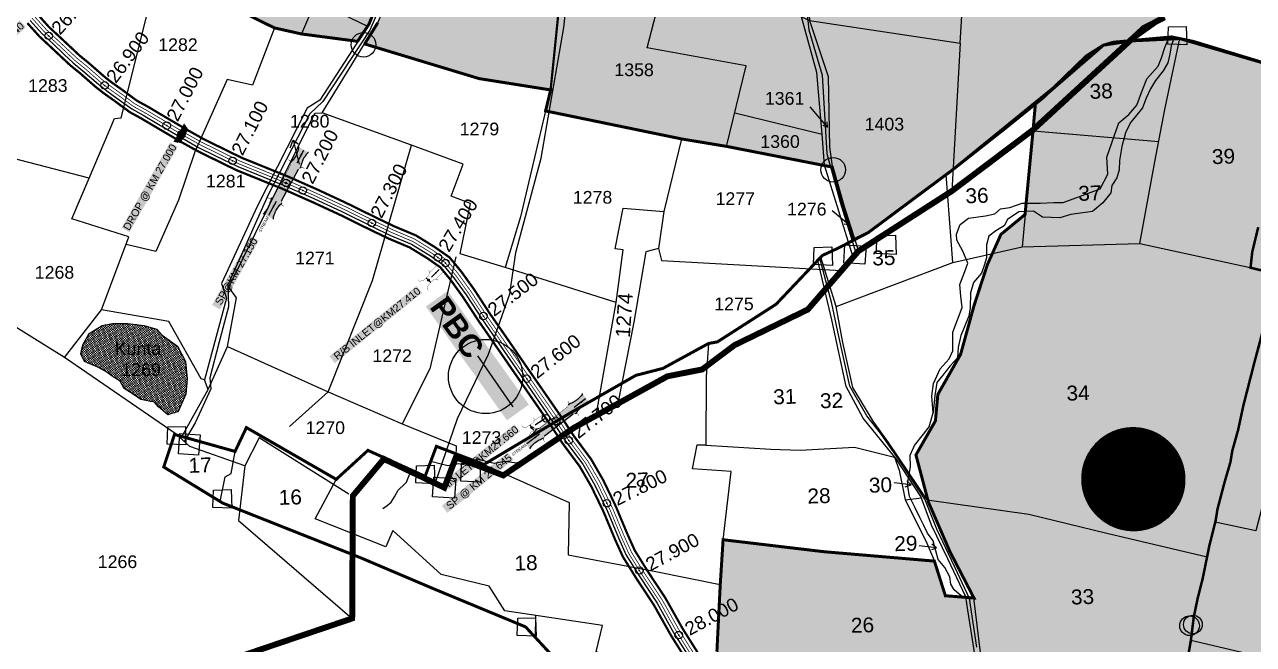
# Model space of a CAD drawing. Header units: millimetres. Extents: x 191342 to 235284, y 1600297 to 1616674.
# Drawn here: x 197131 to 198775, y 1604572 to 1605403 of the extents above; entities that cross this region are included whole.
import ezdxf
from ezdxf.enums import TextEntityAlignment as Align

# ---------------------------------------------------------------- set-up
doc = ezdxf.new("R2010")
doc.units = ezdxf.units.MM
doc.header["$LTSCALE"] = 15
doc.header["$PDMODE"] = 32
doc.header["$PDSIZE"] = 10
doc.linetypes.add('HIDDEN2', pattern=[0.1875, 0.125, -0.0625])
for name, color, linetype in [('BOUNDRY STONES', 240, 'Continuous'), ('CANAL1', 7, 'Continuous'), ('CSMark', 72, 'Continuous'), ('PAPER SIZE', 5, 'Continuous'), ('PLOTS', 7, 'Continuous'), ('PLOTS NO', 7, 'Continuous'), ('ROADS', 1, 'Continuous'), ('STREAMS', 4, 'Continuous'), ('STRUCTURE', 5, 'Continuous'), ('text2', 7, 'Continuous'), ('VILLAGE BOUNDRY', 5, 'Continuous'), ('wells', 7, 'Continuous'), ('WUA-10', 3, 'Continuous')]:
    doc.layers.add(name, color=color, linetype=linetype)
doc.styles.get("Standard").update_dxf_attribs({"font": 'arial.ttf'})
doc.dimstyles.get("Standard").update_dxf_attribs({"dimtxt": 0.18, "dimasz": 0.18, "dimexe": 0.18, "dimexo": 0.0625, "dimgap": 0.09, "dimtad": 0, "dimtih": 1, "dimtoh": 1, "dimdec": 4, "dimzin": 0, "dimdsep": 46, "dimtxsty": 'Standard', "dimcen": 0.09, "dimadec": 0, "dimazin": 0, "dimtfac": 1, "dimtdec": 4, "dimtofl": 0, "dimtmove": 0, "dimatfit": 3, "dimfxl": 1, "dimtolj": 1, "dimtzin": 0, "dimarcsym": 0})
pattern_1 = [(45, (0, 0), (-0.088388347648, 0.088388347648), [])]

# ---------------------------------------------------------------- blocks, each defined once
blk = doc.blocks.new('DROP')
h = blk.add_hatch()
h.set_pattern_fill('ANSI31', color=1, scale=10, angle=45)
h.set_pattern_definition([(90, (-324.4107, -25.7687), (-1.25, 0), [])])
h.paths.add_polyline_path([(-9.9, -4.3), (-13.8, 4.1), (13.8, 4.1), (10.2, -4.3)])
at = {"layer": 'STRUCTURE', "color": 5, "const_width": 0.49}
blk.add_lwpolyline([(-9.9, -4.3), (-13.8, 4.1), (13.8, 4.1), (10.2, -4.3), (-9.9, -4.3)], dxfattribs=at)
at = {"layer": 'STRUCTURE', "color": 5}
blk.add_circle((0, 0), 1.33, dxfattribs=at)
blk = doc.blocks.new('PBC')
at = {"layer": 'STRUCTURE', "color": 5, "insert": (13.6, 8.7), "char_height": 30, "width": 181.057, "attachment_point": 1, "rotation": 325.6347, "bg_fill": 1, "box_fill_scale": 1.1, "bg_fill_color": 7, "bg_fill_true_color": 16777215, "bg_fill_transparency": 0}
blk.add_mtext('{\\fArial|b1|i0|c0|p34;\\C256;PBC}', dxfattribs=at)
at = {"layer": 'PAPER SIZE'}
blk.add_leader([(148.6, -102.5), (80.6, -54.7)], dimstyle='Standard', override={"dimasz": 40, "dimgap": 0.09, "dimtad": 0, "dimtfill": 2, "dimtfillclr": 5}, dxfattribs=at)
blk = doc.blocks.new('SP')
at = {"layer": 'STRUCTURE'}
h = blk.add_hatch(dxfattribs=at)
h.set_pattern_fill('DASH', color=256, scale=8, style=0)
h.set_pattern_definition([(0, (0, 0), (1, 1), [1, -1])])
edge = h.paths.add_edge_path()
edge.add_spline(control_points=[(769825.7, 1706742.1), (769825.3, 1706741.8), (769823.8, 1706740.8), (769820.9, 1706740.3), (769817, 1706739.7), (769811.4, 1706738.9), (769804, 1706739.7), (769798.4, 1706741), (769795.6, 1706741.6)], knot_values=[0, 0, 0, 0, 1.613557, 5.24513, 8.624976, 13.470124, 22.190216, 30.746377, 30.746377, 30.746377, 30.746377], degree=3, periodic=0)
edge.add_line((769795.6, 1706741.6), (769792.6, 1706739.6))
edge.add_line((769792.6, 1706739.6), (769732.6, 1706739.6))
edge.add_line((769732.6, 1706739.6), (769729.6, 1706741.6))
edge.add_spline(control_points=[(769729.6, 1706741.6), (769726.9, 1706740.9), (769721.3, 1706739.5), (769713.9, 1706738.5), (769708.3, 1706739.1), (769704.4, 1706739.6), (769701.5, 1706740), (769700, 1706741), (769699.5, 1706741.3)], knot_values=[0, 0, 0, 0, 8.556161, 17.276253, 22.121402, 25.501247, 29.13282, 30.746377, 30.746377, 30.746377, 30.746377], degree=3, periodic=0)
edge.add_line((769699.5, 1706741.3), (769699.5, 1706722.1))
edge.add_spline(control_points=[(769699.5, 1706722.1), (769700, 1706722.4), (769701.4, 1706723.4), (769704.3, 1706724), (769708.2, 1706724.5), (769713.8, 1706725.3), (769721.2, 1706724.5), (769726.8, 1706723.3), (769729.6, 1706722.6)], knot_values=[0, 0, 0, 0, 1.613557, 5.24513, 8.624976, 13.470124, 22.190216, 30.746377, 30.746377, 30.746377, 30.746377], degree=3, periodic=0)
edge.add_line((769729.6, 1706722.6), (769732.6, 1706724.6))
edge.add_line((769732.6, 1706724.6), (769792.6, 1706724.6))
edge.add_line((769792.6, 1706724.6), (769795.6, 1706722.6))
edge.add_spline(control_points=[(769795.6, 1706722.6), (769798.4, 1706723.3), (769803.9, 1706724.8), (769811.3, 1706725.8), (769817, 1706725.1), (769820.9, 1706724.7), (769823.8, 1706724.2), (769825.2, 1706723.3), (769825.7, 1706723)], knot_values=[0, 0, 0, 0, 8.556161, 17.276253, 22.121402, 25.501247, 29.13282, 30.746377, 30.746377, 30.746377, 30.746377], degree=3, periodic=0)
edge.add_line((769825.7, 1706723), (769825.7, 1706742.1))
h.paths.add_polyline_path([(769764.2, 1706732.1, -1), (769761.1, 1706732.1, -1)], flags=0)
h.paths.add_polyline_path([(769761.1, 1706732.1, 1), (769764.2, 1706732.1, 1)], flags=16)
at = {"layer": 'STRUCTURE', "const_width": 0.628}
for points in [[(769726.6, 1706747.6), (769726.6, 1706743.6), (769732.6, 1706739.6), (769792.6, 1706739.6), (769798.6, 1706743.6), (769798.6, 1706747.6)], [(769726.6, 1706716.6), (769726.6, 1706720.6), (769732.6, 1706724.6), (769792.6, 1706724.6), (769798.6, 1706720.6), (769798.6, 1706716.6)]]:
    blk.add_lwpolyline(points, dxfattribs=at)
at = {"layer": 'STRUCTURE', "color": 3}
blk.add_lwpolyline([(769732.6, 1706724.6), (769792.6, 1706724.6)], dxfattribs=at)
blk.add_lwpolyline([(769732.6, 1706724.6), (769792.6, 1706724.6)], dxfattribs=at)
at = {"layer": 'STRUCTURE', "color": 0}
blk.add_circle((769762.6, 1706732.1), 1.55, dxfattribs=at)
at = {"layer": 'STRUCTURE'}
for points in [[(769699.5, 1706741.3), (769700.9, 1706740.5), (769704.4, 1706739.6), (769707.8, 1706739.2), (769712.6, 1706738.8), (769721.3, 1706739.7), (769729.6, 1706741.6)], [(769825.7, 1706742.1), (769824.3, 1706741.3), (769820.8, 1706740.3), (769817.5, 1706739.8), (769812.7, 1706739.2), (769804, 1706739.9), (769795.6, 1706741.6)], [(769699.5, 1706722.1), (769700.9, 1706723), (769704.4, 1706724), (769707.7, 1706724.5), (769712.5, 1706725), (769721.2, 1706724.4), (769729.6, 1706722.6)], [(769825.7, 1706723), (769824.3, 1706723.8), (769820.8, 1706724.7), (769817.4, 1706725.1), (769812.6, 1706725.5), (769803.9, 1706724.6), (769795.6, 1706722.6)]]:
    blk.add_spline(points, degree=3, dxfattribs=at)
at = {"layer": 'STRUCTURE', "color": 0}
blk.add_text('STREAM', height=5, dxfattribs=at).set_placement((769684.3, 1706732.1), align=Align.MIDDLE_CENTER)
for points in [[(769727.4, 1706732.1), (769700.8, 1706732.1)], [(769824.4, 1706732.1), (769800.5, 1706732.1)]]:
    blk.add_leader(points, dimstyle='Standard', override={"dimasz": 10, "dimgap": 0.09, "dimtad": 0}, dxfattribs=at)
blk = doc.blocks.new('OT')
at = {"layer": 'STRUCTURE', "color": 190}
for points, const_width in [([(769751.4, 1706595.8), (769729.4, 1706595.8)], 0.5), ([(769775.2, 1706601.8), (769775.2, 1706597.8), (769769.2, 1706593.8), (769761.8, 1706593.8), (769754.4, 1706593.8), (769748.4, 1706597.8), (769748.4, 1706601.8)], 0.5), ([(769748.4, 1706573), (769748.4, 1706577), (769754.4, 1706581), (769761.8, 1706581), (769761.8, 1706581), (769761.8, 1706581), (769769.2, 1706581), (769775.2, 1706577), (769775.2, 1706573)], 0.5), ([(769761.8, 1706593.8), (769761.8, 1706581)], 2.5), ([(769751.4, 1706579), (769729.4, 1706579)], 0.5)]:
    blk.add_lwpolyline(points, dxfattribs=dict(at, const_width=const_width))
at = {"layer": 'STRUCTURE', "color": 0}
blk.add_circle((769761.8, 1706587.4), 1.87, dxfattribs=at)
blk.add_leader([(769732.6, 1706587.4), (769753.8, 1706587.4)], dimstyle='Standard', override={"dimasz": 10, "dimgap": 0.09, "dimtad": 0}, dxfattribs=at)

msp = doc.modelspace()

# ---------------------------------------------------------------- hatches: boundary and pattern name
at = {"layer": 'PLOTS NO', "true_color": 0xc7c8ca}
h = msp.add_hatch(color=9, dxfattribs=at)
h.dxf.hatch_style = 1
h.paths.add_polyline_path([(197576.5, 1605380.2), (197501.2, 1605390.1), (197465.1, 1605398.2), (197370.8, 1605444.7), (197345.7, 1605502.5), (197364.1, 1605593.9), (197358.4, 1605596.2), (197322.5, 1605610.4), (197331.4, 1605641.5), (197216.2, 1605754.3), (197126.7, 1605824.2), (197156.2, 1606044.7), (197160.3, 1606081.5), (197381.5, 1606349.3), (197461.6, 1606455.7), (197525.7, 1606663.1), (197626.5, 1606880.8), (197644.8, 1606872.9), (197853.8, 1606892.5), (198049.7, 1606910.1), (198056.7, 1606796.5), (198096.8, 1606795.7), (198107.8, 1606845.5), (198178.9, 1606839.2), (198356, 1606824.9), (198636.8, 1606803.1), (198638.4, 1606790.3), (198575.7, 1606753), (198444.1, 1606672.3), (198379.2, 1606641.3), (198340.1, 1606620.4), (198280, 1606595.5), (198215.5, 1606573.9), (198191.9, 1606566), (198179.9, 1606558.8), (198131.8, 1606547.7), (198075.5, 1606528.2), (197993.6, 1606503.2), (197933.8, 1606485.6), (197896.8, 1606475.9), (197881.5, 1606468.2), (197857, 1606439.6), (197833.8, 1606393.6), (197807.8, 1606351.4), (197812.7, 1606348.7), (197804.4, 1606308.8), (197797.4, 1606237.9), (197833.9, 1606227.6), (197825.3, 1606169.8), (197913, 1606139.3), (197894.2, 1606026), (197882.5, 1605938.8), (197879.7, 1605917.8), (197827.3, 1605912.9), (197759.3, 1605877.2), (197747.1, 1605855.3), (197722.8, 1605752.4), (197673.3, 1605607.8), (197627.1, 1605492), (197591.8, 1605403.4), (197589.9, 1605400.5)])
at = {"layer": 'PLOTS NO', "true_color": 0x7aafdf}
h = msp.add_hatch(dxfattribs=at)
h.set_pattern_fill('ANSI31', color=143)
h.set_pattern_definition(pattern_1)
h.paths.add_polyline_path([(197585.9, 1605376.7), (197603.5, 1605405.1), (197675.3, 1605583.8), (197736, 1605753.4), (197754.3, 1605854.1), (197827.3, 1605899.7), (197863.9, 1605906.7), (197878.2, 1605906.9), (197895.3, 1605914.6), (197907.8, 1605953.9), (197907.6, 1605967.4), (197906.5, 1606034), (197950.2, 1606157.4), (197992, 1606152.1), (197991.4, 1606172.8), (198009.2, 1606158.3), (198041.1, 1606163), (198068.6, 1606274.5), (198068.5, 1606405.8), (198073.1, 1606435.5), (198094.7, 1606439), (198107, 1606514.1), (198107.8, 1606519), (198111.7, 1606524.4), (198169.4, 1606540.1), (198230.1, 1606558.7), (198261, 1606570.5), (198346.7, 1606605.7), (198485.7, 1606674.5), (198647.1, 1606774.3), (198673.8, 1606801), (198698, 1606798.7), (198706.8, 1606740.7), (198715.6, 1606682.6), (198727.5, 1606635.9), (198753.3, 1606597.8), (198897, 1606584.1), (198900.2, 1606584.1), (198902.8, 1606591.6), (198917.7, 1606601.4), (198949.6, 1606617.5), (198954.5, 1606630.1), (198991.9, 1606661.4), (199016.2, 1606674.5), (199040.3, 1606671.4), (199064.3, 1606657.9), (199109.5, 1606654.2), (199127.3, 1606648.5), (199131.1, 1606639.5), (199139.4, 1606633), (199162.7, 1606633.1), (199185.3, 1606630.8), (199205, 1606621.8), (199221, 1606623.4), (199231.7, 1606616), (199244.8, 1606612.8), (199273.4, 1606614.6), (199309.7, 1606614.2), (199326.1, 1606621.8), (199352.6, 1606620.5), (199376.3, 1606605), (199410.6, 1606599.5), (199424.7, 1606595.3), (199413.8, 1606545.9), (199408.6, 1606504), (199390.9, 1606431.8), (199381.9, 1606431.9), (199367.7, 1606405.6), (199364.3, 1606397.4), (199346.3, 1606384.2), (199330.5, 1606368.7), (199318.4, 1606356.4), (199291.5, 1606347.5), (199279.6, 1606336.5), (199256.5, 1606328.5), (199242.7, 1606330.1), (199231.9, 1606329.7), (199212.6, 1606341), (199187.5, 1606339.5), (199157.9, 1606438.7), (199100.1, 1606447.5), (198983.5, 1606468.8), (198962.5, 1606471.2), (198864.7, 1606478.7), (198855.6, 1606469.4), (198882.3, 1606367), (198920.4, 1606260.3), (198919.9, 1606256.2), (198924.9, 1606249.8), (199002.7, 1606050.8), (198925.4, 1606061.5), (198829.8, 1606070), (198809.6, 1606073), (198693.9, 1606084.4), (198687.9, 1606041.4), (198701.2, 1606040.2), (198693.2, 1605951.5), (198680.7, 1605811.2), (198714.8, 1605809.2), (198705.8, 1605754), (198691.8, 1605662.1), (198670.7, 1605556.5), (198763.7, 1605536.7), (198756.7, 1605421.8), (198656.1, 1605412.3), (198611.7, 1605380.8), (198574.4, 1605375.1), (198513.1, 1605322.5), (198371.9, 1605207.6), (198259.8, 1605124.1), (198239.4, 1605113.9), (198211.5, 1605211.8), (198070.2, 1605239.5), (198009.9, 1605249.5), (197828, 1605287), (197834.7, 1605315.1), (197739, 1605330.3)])
at = {"layer": 'PLOTS NO', "true_color": 0xf7abae}
h = msp.add_hatch(dxfattribs=at)
h.set_pattern_fill('ANSI31', color=241)
h.set_pattern_definition(pattern_1)
h.paths.add_polyline_path([(198696, 1603866.7), (198643, 1603925), (198551.7, 1603922.7), (198519.6, 1603932.1), (198500.5, 1603949.3), (198431.8, 1603949.4), (198384.4, 1603990.4), (198351.2, 1604007.8), (198311.1, 1604060.2), (198289.1, 1604121.9), (198264.4, 1604196.9), (198215.9, 1604275.6), (198148.3, 1604383.4), (198104.3, 1604452.8), (198045, 1604544.5), (198057.2, 1604563.1), (198061.7, 1604652.8), (198065.5, 1604712.7), (198200.2, 1604696.7), (198348.2, 1604684.1), (198362.9, 1604637.7), (198401.1, 1604634.7), (198369, 1604696.8), (198340.1, 1604763.5), (198323.5, 1604826.3), (198349.6, 1604871.9), (198352.8, 1604907.3), (198383.3, 1604961.1), (198401.3, 1605026.5), (198419.2, 1605081.4), (198437.2, 1605121.6), (198469.5, 1605148.3), (198480.1, 1605260), (198483.3, 1605296.2), (198574.4, 1605375.1), (198611.7, 1605380.8), (198676.5, 1605383.9), (198825.4, 1605340.3), (198895.3, 1605321.2), (198994.3, 1605295.4), (199009.9, 1605275.1), (199041.1, 1605243.8), (199080.7, 1605210.5), (199233.6, 1605114.1), (199265.8, 1605061.8), (199332.6, 1604942.6), (199342.6, 1604924.1), (199404.9, 1604835.3), (199417.6, 1604816.6), (199430.4, 1604797.9), (199476.8, 1604683.4), (199493.5, 1604646.1), (199499.5, 1604636.9), (199537.9, 1604577.5), (199545.2, 1604563.4), (199586.8, 1604509.9), (199591.8, 1604498.7), (199552, 1604427.4), (199491.2, 1604403.3), (199452.8, 1604410.3), (199428.9, 1604395.9), (199412.8, 1604384.5), (199383.8, 1604364.1), (199325.2, 1604288.7), (199299.7, 1604254.3), (199296.9, 1604245.5), (199275.1, 1604230.5), (199240.7, 1604139.2), (199237.4, 1604123.8), (199226.2, 1604098.5), (199185.7, 1604031), (199169.8, 1604004.4), (199118.2, 1603939.5), (199038.2, 1603883.2), (198955.7, 1603937.2), (198694.9, 1603854.6)])
at = {"layer": 'text2'}
h = msp.add_hatch(dxfattribs=at)
h.set_pattern_fill('ANSI31', color=5)
h.set_pattern_definition([(45, (7750.95389, -7884.77041), (-0.088388347648, 0.088388347648), [])])
edge = h.paths.add_edge_path()
edge.add_arc((198614.4, 1604793.8), 69.1, 0, 360)
h.paths.add_polyline_path([(198535.7, 1604762.8), (198693.1, 1604762.8), (198693.1, 1604824.9), (198535.7, 1604824.9)], flags=9)
at = {"layer": 'wells'}
h = msp.add_hatch(dxfattribs=at)
h.set_pattern_fill('DASH', color=4, scale=13.03486, angle=-3.8081)
h.set_pattern_definition([(356.1918923, (144642.3619, 1605535.8904), (1.733974, 1.51754613), [1.62935756, -1.62935756])])
h.paths.add_polyline_path([(197234.8, 1604999.8), (197248.7, 1605002.5), (197269, 1605002.4), (197290.6, 1604999.7), (197307.8, 1604994.6), (197314.9, 1604986.7), (197335.5, 1604971.8), (197346.4, 1604951.5), (197348.3, 1604928.2), (197346.5, 1604907.6), (197336.3, 1604884.3), (197322.7, 1604880), (197310.2, 1604890.9), (197304.5, 1604897.1), (197286.6, 1604900.5), (197276, 1604907.8), (197264.2, 1604915.1), (197258.7, 1604925.3), (197248, 1604931.8), (197239.4, 1604938), (197228.9, 1604944), (197211, 1604951.5), (197206.1, 1604961.7), (197208.7, 1604973.6), (197217.1, 1604988.9)])

# ---------------------------------------------------------------- linework, layer by layer
at = {"layer": 'BOUNDRY STONES', "color": 1}
for points in [[(198661.5, 1605399.5), (198685.2, 1605400.2), (198686, 1605375.6), (198660.6, 1605376.5)], [(198228.5, 1605107.7), (198256.8, 1605105.8), (198255.2, 1605081.6), (198226.9, 1605083.5)], [(198271.5, 1605119.9), (198296.2, 1605120.7), (198297, 1605094.9), (198270.5, 1605095.9)], [(198187.5, 1605104), (198211.2, 1605104.8), (198211.9, 1605080.1), (198186.6, 1605081.1)], [(197322.4, 1604863.7), (197346.1, 1604864.5), (197346.8, 1604839.8), (197321.5, 1604840.8)], [(197338.8, 1604855), (197365.6, 1604853.2), (197363.8, 1604825.9), (197337, 1604827.7)], [(197655.3, 1604811.7), (197679, 1604812.5), (197679.7, 1604787.8), (197654.4, 1604788.8)], [(197715.4, 1604815), (197740.2, 1604815.7), (197740.9, 1604790), (197714.5, 1604791)], [(197678.6, 1604796.7), (197707.7, 1604794.8), (197705.9, 1604768.3), (197676.8, 1604770.2)], [(197383.6, 1604779.1), (197407.3, 1604779.8), (197408.1, 1604755.2), (197382.7, 1604756.1)], [(197790.8, 1604607.6), (197814.5, 1604608.3), (197815.3, 1604583.7), (197789.9, 1604584.6)]]:
    msp.add_lwpolyline(points, close=True, dxfattribs=at)
for centre, radius in [((197584.4, 1605375.6), 16.5), ((198212.7, 1605208.2), 16.5), ((198689.6, 1604597.6), 13.2), ((198694.1, 1604599.2), 12.5)]:
    msp.add_circle(centre, radius, dxfattribs=at)
at = {"layer": 'CANAL1', "color": 200, "const_width": 3}
for points in [[(197134.6, 1605404.7), (197150.6, 1605386.9), (197165, 1605373.5), (197180.6, 1605358.8), (197192.5, 1605347.7), (197205.7, 1605337), (197226.4, 1605318.8), (197237.9, 1605309.9), (197251.5, 1605300.3), (197271.6, 1605285.4), (197286.9, 1605277), (197308.2, 1605264.4), (197338.7, 1605246.4), (197361.3, 1605233.8), (197384.1, 1605222.5), (197414.1, 1605207.8), (197476.4, 1605182.5), (197515.7, 1605165.1), (197553.2, 1605147.7), (197595.5, 1605126.8), (197617.7, 1605116.2), (197646.3, 1605104.1), (197669.9, 1605089.6), (197687.1, 1605077.6), (197700.8, 1605060.9), (197717.4, 1605037.8), (197738.4, 1605005.7), (197763.2, 1604969.8), (197784.9, 1604938.3), (197835, 1604865.8), (197850.6, 1604841.9), (197873.6, 1604811), (197889.4, 1604783.6), (197905.7, 1604749.8), (197920.9, 1604713.2), (197931.4, 1604689.9), (197949.7, 1604660.5), (197972.9, 1604625.3), (197995.4, 1604585.2), (198017.2, 1604550.4)], [(197147.5, 1605417.3), (197163.4, 1605399.5), (197177.3, 1605386.6), (197192.9, 1605372), (197204.4, 1605361.2), (197217.3, 1605350.7), (197237.8, 1605332.7), (197248.7, 1605324.3), (197262, 1605314.9), (197281.3, 1605300.6), (197295.8, 1605292.7), (197317.3, 1605279.9), (197347.6, 1605262.1), (197369.7, 1605249.7), (197392.1, 1605238.6), (197421.5, 1605224.2), (197483.4, 1605199.1), (197523.1, 1605181.5), (197560.9, 1605163.9), (197603.4, 1605143), (197625.1, 1605132.6), (197654.6, 1605120.2), (197679.8, 1605104.6), (197699.4, 1605090.9), (197715.1, 1605071.9), (197732.3, 1605048), (197753.3, 1605015.7), (197778, 1604980.1), (197799.7, 1604948.5), (197849.9, 1604875.9), (197865.4, 1604852.2), (197888.7, 1604820.9), (197905.4, 1604792), (197922.1, 1604757.1), (197937.4, 1604720.4), (197947.3, 1604698.4), (197964.8, 1604670.2), (197988.3, 1604634.6), (198010.9, 1604594.4), (198032.6, 1604559.8)]]:
    msp.add_lwpolyline(points, dxfattribs=at)
at = {"layer": 'CANAL1', "color": 5}
msp.add_lwpolyline([(197138.2, 1605408.2), (197154.2, 1605390.4), (197168.5, 1605377.1), (197184, 1605362.5), (197195.8, 1605351.4), (197208.9, 1605340.8), (197229.6, 1605322.7), (197240.9, 1605313.9), (197254.4, 1605304.3), (197274.3, 1605289.6), (197289.4, 1605281.4), (197310.7, 1605268.7), (197341.2, 1605250.8), (197363.7, 1605238.2), (197386.3, 1605227), (197416.1, 1605212.4), (197478.3, 1605187.1), (197517.7, 1605169.6), (197555.3, 1605152.2), (197597.7, 1605131.3), (197619.8, 1605120.7), (197648.6, 1605108.6), (197672.6, 1605093.7), (197690.5, 1605081.3), (197704.8, 1605064), (197721.6, 1605040.7), (197742.5, 1605008.4), (197767.3, 1604972.7), (197789, 1604941.1), (197839.1, 1604868.6), (197854.7, 1604844.8), (197877.8, 1604813.7), (197893.9, 1604785.9), (197910.2, 1604751.8), (197925.4, 1604715.2), (197935.8, 1604692.2), (197953.9, 1604663.2), (197977.2, 1604627.9), (197999.7, 1604587.7), (198021.5, 1604553)], dxfattribs=at)
at = {"layer": 'CANAL1', "color": 1, "linetype": 'HIDDEN2', "ltscale": 4, "const_width": 1}
msp.add_lwpolyline([(197141.1, 1605411), (197157, 1605393.2), (197171.2, 1605380), (197186.8, 1605365.4), (197198.4, 1605354.4), (197211.5, 1605343.9), (197232.1, 1605325.8), (197243.3, 1605317.1), (197256.7, 1605307.6), (197276.5, 1605293), (197291.4, 1605284.8), (197312.8, 1605272.1), (197321, 1605267.3), (197343.2, 1605254.3), (197365.5, 1605241.8), (197388.1, 1605230.6), (197417.8, 1605216), (197479.9, 1605190.8), (197519.4, 1605173.3), (197557, 1605155.8), (197595.5, 1605136.9), (197621.4, 1605124.4), (197650.4, 1605112.1), (197674.8, 1605097.1), (197693.2, 1605084.3), (197708, 1605066.4), (197724.9, 1605042.9), (197745.9, 1605010.7), (197770.6, 1604974.9), (197792.3, 1604943.4), (197802.7, 1604928.4), (197842.5, 1604870.8), (197858, 1604847.1), (197881.1, 1604815.9), (197897.4, 1604787.8), (197913.9, 1604753.4), (197929.1, 1604716.8), (197939.4, 1604694.1), (197957.3, 1604665.4), (197980.6, 1604630), (198003.1, 1604589.8), (198024.9, 1604555.1)], dxfattribs=at)
at = {"layer": 'CANAL1', "color": 5, "const_width": 1}
msp.add_lwpolyline([(197143.9, 1605413.8), (197159.9, 1605396), (197173.9, 1605383), (197189.5, 1605368.3), (197201.1, 1605357.5), (197214.1, 1605346.9), (197234.7, 1605328.9), (197245.7, 1605320.3), (197259.1, 1605310.8), (197278.6, 1605296.4), (197293.4, 1605288.3), (197314.8, 1605275.6), (197345.2, 1605257.7), (197367.4, 1605245.3), (197389.9, 1605234.2), (197419.4, 1605219.7), (197481.4, 1605194.5), (197521, 1605176.9), (197558.8, 1605159.4), (197601.2, 1605138.5), (197623.1, 1605128), (197652.3, 1605115.7), (197677, 1605100.4), (197695.9, 1605087.2), (197711.1, 1605068.9), (197728.2, 1605045.2), (197749.2, 1605012.9), (197773.8, 1604977.2), (197795.6, 1604945.7), (197845.8, 1604873.1), (197861.3, 1604849.4), (197884.5, 1604818.1), (197900.9, 1604789.7), (197917.5, 1604755.1), (197932.8, 1604718.4), (197942.9, 1604696), (197960.6, 1604667.5), (197984.1, 1604632), (198006.6, 1604591.8), (198028.3, 1604557.2)], dxfattribs=at)
at = {"layer": 'PLOTS'}
for points in [[(198041.1, 1606163), (198211.5, 1606200), (198296, 1606235.5), (198305.5, 1606235.8), (198305.7, 1606229.3), (198209.2, 1606191), (198011.3, 1606150.8), (198013.3, 1606141.1), (198027.7, 1606099), (198038.9, 1606045.1), (198060.6, 1605974.8), (198085.3, 1605895.1), (198125.3, 1605800.5), (198147.1, 1605749), (198154.3, 1605692.4), (198168, 1605586.4), (198175.5, 1605498.4), (198181.3, 1605408.1), (198206, 1605332.9), (198208, 1605238.5), (198212.1, 1605206.9), (198246.6, 1605099.3)], [(197879.7, 1605917.8), (197827.3, 1605912.9), (197799.2, 1605895.8), (197759.3, 1605877.2), (197747.1, 1605855.3), (197723, 1605752.7), (197673.3, 1605607.8), (197627.1, 1605492), (197591.8, 1605403.4), (197526.1, 1605301.3), (197509.2, 1605290.9), (197442.3, 1605158.9), (197394.3, 1605056), (197400.9, 1605036.2), (197371.7, 1604926.8), (197367.1, 1604928), (197324.1, 1605004.8), (197233.9, 1605020.6), (197270.5, 1605118.2), (197194.1, 1605142.5), (197217.3, 1605197.1), (197055.3, 1605238.9)], [(197376.5, 1604913.8), (197402.3, 1604971.4), (197414.6, 1605036.9), (197404.1, 1605051.1), (197457.1, 1605158.5), (197495.9, 1605237.1), (197519.1, 1605284.1), (197529, 1605284.4), (197585.9, 1605376.7), (197603.5, 1605405.1), (197646.6, 1605509.4), (197689.3, 1605620), (197723.5, 1605717.6), (197736, 1605753.4), (197754.3, 1605854.1), (197758.9, 1605858.4), (197827.3, 1605899.7), (197863.9, 1605906.7), (197878.2, 1605906.9)], [(198009.9, 1605249.5), (198070.2, 1605239.5), (198096.3, 1605347.3), (197964, 1605371.4), (197993.8, 1605487), (197854.5, 1605509.1)], [(198239.4, 1605091), (198201.3, 1605214.2), (198197.9, 1605255.8), (198191, 1605338.4), (198170.4, 1605412.9), (198165, 1605503.4)], [(198382.8, 1605377.6), (198388.2, 1605466.8), (198175, 1605504.2)], [(197217.3, 1605197.1), (197251.3, 1605276.7), (197260.1, 1605277.7), (197299.1, 1605432.6), (197126.6, 1605492.2)], [(197383.7, 1605492.1), (197491.2, 1605459.7), (197520.3, 1605434.2), (197589.9, 1605400.5)], [(197520.3, 1605434.2), (197501.2, 1605390.1), (197465.1, 1605398.2), (197435.7, 1605321.4), (197401.8, 1605329), (197358.7, 1605232.2), (197337, 1605167.5), (197306.5, 1605098.8), (197266.7, 1605108)], [(197564.9, 1604773.7), (197444.6, 1604849.4), (197425.6, 1604811.6), (197351.8, 1604837.6), (197333.6, 1604854.2), (197184.2, 1604956.6), (197062, 1605032.8), (197023.8, 1605142), (196961.3, 1605057.7), (196852.3, 1605151.3), (196771.6, 1605214.5), (196695.9, 1605284.2), (196555.5, 1605352.8), (196435.6, 1605407.7)], [(198170.4, 1605412.9), (198181.3, 1605408.1), (198382.8, 1605377.6), (198371.6, 1605179.7)], [(198622.9, 1605109.6), (198643.3, 1605218.7), (198656.5, 1605288.8), (198676.5, 1605383.9)], [(197834.7, 1605315.1), (197818.5, 1605247.4), (197794.2, 1605145.2), (197773.9, 1605077.4), (197713.8, 1605095.4), (197727.7, 1605163.1), (197701.6, 1605172.7), (197717.5, 1605215.8), (197648.5, 1605241.3), (197529, 1605284.4)], [(198648.3, 1605245.4), (198480.5, 1605260), (198483.3, 1605296.2)], [(197828, 1605287), (198009.9, 1605249.5), (197986.1, 1605152.4)], [(198081.1, 1605284.4), (198197.9, 1605255.8)], [(198480.1, 1605260), (198469.5, 1605148.3), (198465.5, 1605105.1)], [(197537, 1604911), (197596.4, 1605060), (197648.5, 1605241.3)], [(198070.2, 1605239.5), (198201.3, 1605214.2)], [(198201.3, 1605214.2), (198211.5, 1605211.8)], [(198373, 1605083.9), (198364.1, 1605201.8)], [(197922.6, 1605030.3), (197931.9, 1605101), (197921.1, 1605102.4), (197931.8, 1605156.9), (197986.1, 1605152.4), (197979.1, 1605102.6), (197961.9, 1605098.5), (197946.1, 1605004.2), (197924.7, 1604895)], [(198216.7, 1605025.1), (198373, 1605083.9), (198465.5, 1605105.1), (198622.9, 1605109.6), (198770.7, 1605077.2)], [(197708, 1605091.4), (197673.2, 1604941.4), (197636, 1604868)], [(197979.1, 1605102.6), (197982.9, 1605086.5), (198224.1, 1605073.3)], [(198506.6, 1604114.2), (198485.9, 1604209.3), (198472, 1604263.5), (198454, 1604346.8), (198429.4, 1604415.7), (198417.4, 1604460.9), (198409.7, 1604561.6), (198401.1, 1604634.7), (198369, 1604696.8), (198340.1, 1604763.5), (198286.9, 1604842.8), (198266.5, 1604871.5), (198238.9, 1604916.4), (198225.7, 1604977), (198216.7, 1605025.1), (198196.3, 1605091.3)], [(198874.8, 1605106.4), (198863.7, 1605063), (198862.7, 1605052.1), (198854.1, 1605017.4), (198850.4, 1605002.9), (198837.5, 1604956.5), (198823.6, 1604904.4), (198820, 1604890.8), (198812, 1604859.4), (198803.5, 1604826.2), (198801.9, 1604815.7), (198791.1, 1604774.2), (198778.2, 1604724.5), (198724, 1604736.2)], [(197895.8, 1604879.1), (197922.6, 1605030.3), (197773.9, 1605077.4)], [(198366.1, 1604147.5), (198440.4, 1604100.6), (198490.1, 1604093.2), (198495.5, 1604107.8), (198473.9, 1604206.7), (198461.7, 1604262.8), (198455, 1604316.2), (198445, 1604351.2), (198426, 1604403.2), (198411.8, 1604460.8), (198407.2, 1604517.2), (198401.6, 1604565), (198393, 1604618.3), (198390.1, 1604636.2), (198366.3, 1604687.1), (198344.4, 1604732.4), (198330.1, 1604770.6), (198296.9, 1604820.9), (198252.7, 1604875.5), (198230.2, 1604918), (198211, 1605007), (198192.1, 1605086.8)], [(197184.2, 1604956.6), (197233.9, 1605020.6)], [(198045.9, 1604975.5), (198043, 1604930.8), (198042.4, 1604839.5), (198129.3, 1604834), (198168.8, 1604832.5), (198241.1, 1604836.9), (198294.9, 1604823.4), (198301.2, 1604806), (198309.2, 1604766.2), (198336.7, 1604711.1), (198348.2, 1604684.1), (198362.9, 1604637.7), (198390.1, 1604636.2)], [(197402.3, 1604971.4), (197537, 1604911), (197636, 1604868), (197708.4, 1604838.3), (197708, 1604823.1)], [(197339.9, 1604848.4), (197376.5, 1604913.8), (197371.7, 1604926.8)], [(197392.6, 1604763.9), (197399.1, 1604796.9), (197407.4, 1604801.4), (197412.5, 1604831)], [(198348.6, 1604682.7), (198200.2, 1604696.7), (198065.5, 1604712.7), (198076.3, 1604804.3), (198024.5, 1604807.8), (198030.7, 1604839.9), (198042.4, 1604839.9)], [(197425.6, 1604811.6), (197417.2, 1604738.6), (197569.2, 1604607.3)], [(197745.5, 1604813.5), (197859.6, 1604762.4), (197858.2, 1604692.6), (197975.4, 1604670.3), (198061.7, 1604652.8), (198065.5, 1604712.7)], [(198045, 1604544.5), (197970.6, 1604557.1), (197969.4, 1604538.9), (197895.6, 1604562.4), (197904.1, 1604597.8), (197773.4, 1604617.6), (197752.7, 1604650.4), (197688.1, 1604666.3), (197623.8, 1604725), (197614.2, 1604703.1), (197519.9, 1604740.8), (197547.9, 1604793.6)], [(198309.2, 1604766.2), (198330.8, 1604768.7)], [(198338.4, 1604766.1), (198474.4, 1604746.9), (198578.7, 1604721.5), (198713.1, 1604689.8)], [(198061.7, 1604652.8), (198057.2, 1604563.1), (198158.2, 1604518.3), (198285.7, 1604465.5), (198411.8, 1604460.8)], [(198973.3, 1604648.3), (198957.9, 1604606.6), (198935.7, 1604546.5), (198928, 1604525.4), (198839.9, 1604542.2), (198772.8, 1604558.6), (198691.3, 1604577.6)], [(197814.3, 1604581.9), (197814.9, 1604611.3)]]:
    msp.add_lwpolyline(points, dxfattribs=at)
at = {"layer": 'PLOTS', "const_width": 3}
msp.add_lwpolyline([(197857.8, 1605541.6), (197844.6, 1605412.7), (197834.7, 1605315.1), (197739, 1605330.3), (197585.9, 1605376.7)], dxfattribs=at)
at = {"layer": 'PLOTS NO'}
for points in [[(198205.2, 1605265.3), (198181.9, 1605292.4)], [(198198.8, 1605267.9), (198205.2, 1605265.3), (198204.6, 1605272.5)], [(197486.4, 1605237.6), (197490.4, 1605247.8), (197497.1, 1605242.9)], [(197490.4, 1605247.8), (197498.2, 1605215.5)], [(198233.1, 1605135.1), (198211.6, 1605153.2)], [(198227.4, 1605135.8), (198233.1, 1605135.1), (198232, 1605141)]]:
    msp.add_lwpolyline(points, dxfattribs=at)
at = {"layer": 'PLOTS NO', "color": 0}
for points in [[(198317, 1604786.3), (198294.3, 1604789)], [(198309.3, 1604783.5), (198317, 1604786.3), (198311.2, 1604791.6)], [(198351, 1604702), (198327.7, 1604704.5)], [(198344.7, 1604699.5), (198351, 1604702), (198344.7, 1604706.8)]]:
    msp.add_lwpolyline(points, dxfattribs=at)
at = {"layer": 'ROADS', "color": 1}
for points in [[(198000.3, 1606158), (198020.8, 1606091.8), (198037.3, 1606018.7), (198066, 1605939.8), (198102.6, 1605839.4), (198139.2, 1605748.2), (198162.8, 1605606.4), (198171.6, 1605474.1), (198180.3, 1605395.6), (198197.9, 1605334.9), (198204.2, 1605230), (198222.2, 1605165), (198243.5, 1605095.7)], [(197680.4, 1604788.2), (197710, 1604875.1), (197751.4, 1604961.4), (197780.1, 1605042.2), (197788.2, 1605097.5), (197822.2, 1605223.9), (197852.2, 1605398.8), (197866.5, 1605530.9), (197881.6, 1605724.4), (197887.8, 1605892.5), (197887.3, 1605919.4)], [(197623.3, 1605465.6), (197593, 1605395), (197530.1, 1605299.8), (197512.6, 1605283.3), (197456.9, 1605174.7), (197417.5, 1605086.6), (197403, 1605054), (197403.8, 1605024.5), (197391, 1604975.8), (197378.9, 1604929.4), (197380.2, 1604914.7), (197359.1, 1604869.2), (197344.4, 1604844.3)]]:
    msp.add_lwpolyline(points, dxfattribs=at)
at = {"layer": 'ROADS'}
msp.add_lwpolyline([(198405.1, 1604568.8), (198395, 1604634), (198379, 1604668.3), (198351.6, 1604726.7), (198335.2, 1604767.2), (198318.3, 1604792.5), (198298.5, 1604823.3), (198275.9, 1604855.3), (198257.9, 1604878.8), (198235, 1604918.3), (198219.1, 1604991.3), (198210.8, 1605029.3), (198194.9, 1605089.8)], dxfattribs=at)
at = {"layer": 'STREAMS'}
for points in [[(198385.2, 1604636.5), (198381.3, 1604639.7), (198374.6, 1604645.4), (198370.2, 1604653.3), (198368.8, 1604662.9), (198362.2, 1604675.7), (198353.1, 1604686.2), (198350, 1604698), (198346.4, 1604711.4), (198338.9, 1604721.6), (198333.9, 1604731.8), (198328.6, 1604742.7), (198321.9, 1604756.5), (198315, 1604770.8), (198312.3, 1604787.1), (198316.1, 1604810.3), (198315.8, 1604825.9), (198321.7, 1604839), (198333.6, 1604854), (198341.2, 1604863.9), (198346.5, 1604882.8), (198344.9, 1604904.9), (198347, 1604921.9), (198355.9, 1604941.4), (198367.9, 1604955.1), (198373, 1604965.8), (198372.9, 1604990.7), (198379.3, 1605007.1), (198385.5, 1605023.7), (198383.4, 1605038.8), (198382.3, 1605054.4), (198388.9, 1605071.8), (198393.1, 1605083), (198386.4, 1605099.4), (198378.1, 1605113.7), (198377.6, 1605121.8), (198382.9, 1605134.9), (198393.8, 1605143.3), (198416.7, 1605146.4), (198428.9, 1605149), (198436.8, 1605155.9), (198449, 1605157.5), (198465.7, 1605163.5), (198489.8, 1605163.5), (198508.1, 1605164.4), (198520.4, 1605164.4), (198534.1, 1605169.3), (198570.2, 1605182.5), (198580.3, 1605202.3), (198579, 1605225.2), (198585.5, 1605244.2), (198594.9, 1605271.2), (198608.4, 1605282.1), (198619.1, 1605294.9), (198625.4, 1605311.6), (198632.3, 1605330.1), (198647.6, 1605346.9), (198652.1, 1605358.1), (198656.5, 1605371.9), (198662.2, 1605385.8)], [(198669, 1605385.4), (198664.8, 1605374), (198663.1, 1605362.9), (198660.4, 1605351.6), (198654.4, 1605340.9), (198643.9, 1605327.8), (198637.5, 1605316.6), (198631.6, 1605304), (198626.7, 1605291), (198615.7, 1605277.4), (198610.8, 1605271.3), (198604, 1605257.5), (198598.8, 1605239.2), (198595.9, 1605220.4), (198595.3, 1605208), (198592.1, 1605197.5), (198585.7, 1605187.1), (198584.2, 1605177.1), (198573.6, 1605164.1), (198559.8, 1605152.1), (198530.8, 1605148.3), (198516, 1605144), (198492.9, 1605144.9), (198480.6, 1605152.9), (198461.1, 1605151.9), (198446.1, 1605141.7), (198441.7, 1605133.3), (198430.5, 1605126.6), (198421.1, 1605119.4), (198417.8, 1605107.7), (198418.1, 1605090.4), (198414.7, 1605080.1), (198411.3, 1605069.6), (198400.5, 1605057.1), (198396.3, 1605043.3), (198396, 1605023.5), (198394.4, 1605012), (198390.7, 1605003.8), (198386.2, 1604992.3), (198383.7, 1604986.1), (198380.1, 1604970.3), (198378.9, 1604956.2), (198369.4, 1604945.8), (198359.4, 1604933), (198351.5, 1604923.1), (198349, 1604905.8), (198346.5, 1604882.8)], [(197674.3, 1604817.8), (197688.4, 1604814.2), (197697.4, 1604812), (197711.4, 1604814.6), (197725.9, 1604812.3), (197737.3, 1604816.7)], [(197735.3, 1604821.3), (197750, 1604817.6), (197759.4, 1604815.2), (197774, 1604817.9), (197789.2, 1604815.5), (197801, 1604820.1)], [(197610.2, 1604754.4), (197616.1, 1604758.4), (197621.4, 1604763.1), (197625.9, 1604770), (197630.9, 1604779), (197639.8, 1604787.6), (197642.1, 1604789.8), (197643.9, 1604795.7), (197648.5, 1604806)]]:
    msp.add_lwpolyline(points, dxfattribs=at)
at = {"layer": 'STREAMS', "color": 4}
msp.add_lwpolyline([(197234.8, 1604999.8), (197248.7, 1605002.5), (197269, 1605002.4), (197290.6, 1604999.7), (197307.8, 1604994.6), (197314.9, 1604986.7), (197335.5, 1604971.8), (197346.4, 1604951.5), (197348.3, 1604928.2), (197346.5, 1604907.6), (197336.3, 1604884.3), (197322.7, 1604880), (197310.2, 1604890.9), (197304.5, 1604897.1), (197286.6, 1604900.5), (197276, 1604907.8), (197264.2, 1604915.1), (197258.7, 1604925.3), (197248, 1604931.8), (197239.4, 1604938), (197228.9, 1604944), (197211, 1604951.5), (197206.1, 1604961.7), (197208.7, 1604973.6), (197217.1, 1604988.9), (197234.8, 1604999.8)], dxfattribs=at)
at = {"layer": 'text2', "color": 2}
msp.add_lwpolyline([(197485.3, 1604864.3), (197537, 1604911)], dxfattribs=at)
msp.add_circle((197747.7, 1604931.3), 49.7, dxfattribs=at)
at = {"layer": 'text2', "color": 2, "linetype": 'Continuous'}
for p in [(197163.1, 1605387.6), (197237.9, 1605321.2), (197321, 1605267.3), (197340.9, 1605255.6), (197480.7, 1605190.5), (197595.5, 1605136.9), (197694.1, 1605083.2), (197802.7, 1604928.4), (197828.4, 1604875.3), (197842.1, 1604871.4), (197859, 1604845.7), (197910, 1604761.6), (197953.4, 1604671.5), (198006.1, 1604585)]:
    msp.add_point(p, dxfattribs=at)
at = {"layer": 'text2', "color": 3, "linetype": 'Continuous'}
for p in [(197409.2, 1605220.2), (197503.2, 1605180.4), (197683.9, 1605090.8), (197744.8, 1605012.3)]:
    msp.add_point(p, dxfattribs=at)
at = {"layer": 'VILLAGE BOUNDRY', "linetype": 'HIDDEN2', "ltscale": 20}
msp.add_lwpolyline([(198656.1, 1605412.3, 8, 8, 0), (198628.5, 1605398.1, 8, 8, 0), (198479.9, 1605261.4, 8, 8, 0), (198371.6, 1605179.7, 8, 8, 0), (198246.6, 1605099.3, 8, 8, 0), (198178.8, 1605021, 8, 8, 0), (198080.9, 1604973.4, 8, 8, 0), (198037.5, 1604940.8, 8, 8, 0), (197991, 1604931.6, 8, 8, 0), (197924.7, 1604895, 8, 8, 0), (197866.9, 1604863.2, 8, 8, 0), (197771.4, 1604798.9, 8, 8, 0), (197708, 1604823.1, 8, 8, 0), (197692.5, 1604782.5, 8, 8, 0), (197611.6, 1604820.9, 8, 8, 0), (197570.1, 1604771.5, 8, 8, 0), (197569.2, 1604607.3, 8, 8, 0), (197265.8, 1604504.4, 8, 8, 0), (197107.7, 1604471.2, 8, 8, 0)], format="xyseb", dxfattribs=at)
at = {"layer": 'VILLAGE BOUNDRY'}
for points, const_width in [([(197911.2, 1604477.1), (197801.2, 1604596), (197679.9, 1604646.3), (197579.7, 1604688.9), (197459, 1604736.8), (197396, 1604761.8), (197317.1, 1604810.1), (197331.5, 1604853.7), (197412.5, 1604831), (197427.7, 1604862.9), (197547.9, 1604793.6), (197590.3, 1604832.4), (197666.8, 1604797.7), (197681.9, 1604837.8), (197745.5, 1604813.5), (197863.2, 1604883.8), (197948.6, 1604932.8), (197985, 1604942.2), (198045.9, 1604975.5), (198057.9, 1604977.7), (198136.4, 1605028.1), (198198.3, 1605093.4), (198220.6, 1605103.8), (198259.8, 1605124.1), (198326.7, 1605174.1), (198371.9, 1605207.6), (198441.3, 1605262.3), (198493.6, 1605304.5), (198551.6, 1605360.7), (198574.4, 1605375.1), (198587.8, 1605379), (198665.7, 1605386.1), (198694.6, 1605380.1), (198825.4, 1605340.3)], 4.01), ([(198805.7, 1605068.7), (198771.2, 1605077), (198773.5, 1605098.2), (198781.5, 1605131.4)], 3.38), ([(198682, 1604524.2), (198691.3, 1604577.6), (198695.2, 1604608.9), (198700.4, 1604634), (198707.2, 1604660.8), (198716.1, 1604704.9), (198724.4, 1604737.7), (198727, 1604753.9), (198736.6, 1604790.3), (198744.3, 1604816.6), (198746.9, 1604832.2), (198754.7, 1604860.2), (198761.7, 1604892.9), (198769.1, 1604921.8), (198775.9, 1604948.4), (198787.5, 1604992.1)], 3.38)]:
    msp.add_lwpolyline(points, dxfattribs=dict(at, const_width=const_width))
at = {"layer": 'WUA-10', "color": 15, "const_width": 4}
for points in [[(197627.1, 1605492), (197591.8, 1605403.4), (197589.9, 1605400.5), (197576.5, 1605380.2)], [(197576.5, 1605380.2), (197501.2, 1605390.1), (197465.1, 1605398.2), (197370.8, 1605444.7)], [(198656.1, 1605412.3), (198611.7, 1605380.8), (198574.4, 1605375.1), (198513.1, 1605322.5), (198371.9, 1605207.6), (198259.8, 1605124.1), (198239.4, 1605113.9), (198211.5, 1605211.8), (198070.2, 1605239.5), (198009.9, 1605249.5), (197828, 1605287), (197834.7, 1605315.1), (197739, 1605330.3), (197585.9, 1605376.7)], [(197585.9, 1605376.7), (197603.5, 1605405.1)], [(198057.2, 1604563.1), (198061.7, 1604652.8), (198065.5, 1604712.7), (198200.2, 1604696.7), (198348.2, 1604684.1), (198362.9, 1604637.7), (198401.1, 1604634.7), (198369, 1604696.8), (198340.1, 1604763.5), (198323.5, 1604826.3), (198349.6, 1604871.9), (198352.8, 1604907.3), (198383.3, 1604961.1), (198401.3, 1605026.5), (198419.2, 1605081.4), (198437.2, 1605121.6), (198469.5, 1605148.3), (198480.1, 1605260), (198483.3, 1605296.2), (198574.4, 1605375.1), (198611.7, 1605380.8), (198676.5, 1605383.9), (198825.4, 1605340.3)]]:
    msp.add_lwpolyline(points, dxfattribs=at)

# ---------------------------------------------------------------- block references
at = {"rotation": 60.09046010107121}
msp.add_blockref('DROP', (197340.9, 1605255.6), dxfattribs=at)
at = {"layer": 'PAPER SIZE', "rotation": 339.885770585249}
msp.add_blockref('PBC', (197680.5, 1605038.2), dxfattribs=at)
at = {"layer": 'STRUCTURE', "color": 0}
for name, p, xscale, yscale, zscale, rotation in [('SP', (745678.4, 211663.6), 0.7999999999999998, 0.7999999999999998, 0.7999999999999998, 45.75967713441996), ('SP', (1110076.6, 417474.7), 0.7999999999999999, 0.7999999999999999, 0.7999999999999999, 61.8134270594667), ('OT', (-264195, 2831484.7), 0.7, 0.7, 0.7, 224.9140762014686), ('SP', (541575.3, 147014.2), 0.7999999999999999, 0.7999999999999999, 0.7999999999999999, 37.5429936483027), ('OT', (-38060.5, 2893972), 0.7, 0.7, 0.7, 214.6467004591126)]:
    msp.add_blockref(name, p, dxfattribs=dict(at, xscale=xscale, yscale=yscale, zscale=zscale, rotation=rotation))

# ---------------------------------------------------------------- texts
at = {"layer": 'CSMark', "color": 1}
for s, rotation, p in [('26.800', 47.646, (197171.6, 1605393.7, 96)), ('26.900', 53.4021, (197245.9, 1605328.3, 96)), ('27.000', 62.6478, (197327.7, 1605275.5, 96)), ('27.100', 62.6478, (197414.5, 1605230.1, 96)), ('27.200', 62.6478, (197508.3, 1605191.8, 96)), ('27.300', 62.6478, (197600.5, 1605145.9, 96)), ('27.400', 59.0045, (197691, 1605101.2, 96)), ('27.500', 37.5627, (197753.7, 1605018, 96)), ('27.600', 38.4331, (197811.2, 1604934.6, 96)), ('27.700', 38.4331, (197866.3, 1604854.1, 96)), ('27.800', 26.5036, (197919.9, 1604765.7, 96)), ('27.900', 28.6236, (197963.9, 1604678, 96)), ('28.000', 28.6236, (198016.4, 1604591.6, 96))]:
    msp.add_text(s, height=18, rotation=rotation, dxfattribs=at).set_placement(p, align=Align.MIDDLE_LEFT)
at = {"layer": 'PLOTS NO'}
for s, p in [('1282', (197309.7, 1605367.2)), ('1358', (197920, 1605333.6)), ('1283', (197135.6, 1605312.5)), ('1361', (198121.4, 1605295.3)), ('1280', (197486, 1605264.7)), ('1279', (197713.1, 1605254.3)), ('1403', (198254.9, 1605260.8)), ('1360', (198115.3, 1605237.5)), ('1281', (197373.6, 1605184.5)), ('1278', (197864.4, 1605162.8)), ('1277', (198055.4, 1605161)), ('1276', (198151.1, 1605147)), ('1271', (197492.9, 1605081.5)), ('1268', (197144.5, 1605062.3)), ('1275', (198053.6, 1605020.1)), ('Kunta', (197251.7, 1604960.2)), ('1272', (197596.3, 1604950.6)), ('1269', (197260.4, 1604931.9)), ('1270', (197506.8, 1604854.3)), ('1273', (197715.9, 1604841.1)), ('1266', (197228.8, 1604674.8))]:
    msp.add_text(s, height=17, dxfattribs=at).set_placement(p)
for s, height, rotation, p in [('38', 19.98, 1.7427, (198556.1, 1605303.1)), ('39', 19.98, 1.7427, (198719.8, 1605215.7)), ('36', 19.98, 1.7427, (198390, 1605163.2)), ('37', 19.98, 1.7427, (198541, 1605166.5)), ('35', 19.98, 1.7427, (198265.3, 1605079.9)), ('1274', 19.32, 86.1919, (197940.7, 1604982.8)), ('31', 19.98, 1.7427, (198132.8, 1604894)), ('32', 19.98, 1.7427, (198195.4, 1604888.7)), ('34', 19.98, 1.7427, (198525.2, 1604898.9)), ('17', 19.98, 1.7427, (197350.5, 1604802.2)), ('27', 19.98, 1.7427, (197935.3, 1604782.1)), ('30', 19.98, 1.7427, (198260.8, 1604775.6)), ('16', 19.98, 1.7427, (197471.2, 1604759.3)), ('28', 19.98, 1.7427, (198178.6, 1604761.1)), ('29', 19.98, 1.7427, (198294.8, 1604697.3)), ('18', 19.98, 1.7427, (197786.6, 1604671.3)), ('33', 19.98, 1.7427, (198531.2, 1604625.9)), ('26', 19.98, 1.7427, (198236.8, 1604588))]:
    msp.add_text(s, height=height, rotation=rotation, dxfattribs=at).set_placement(p)
at = {"layer": 'PLOTS NO', "color": 1}
msp.add_text('TC8', height=40, dxfattribs=at).set_placement((198614.4, 1604793.8), align=Align.MIDDLE_CENTER)
at = {"layer": 'STRUCTURE', "color": 5, "char_height": 10, "attachment_point": 1, "bg_fill": 1, "box_fill_scale": 1.1, "bg_fill_color": 7, "bg_fill_true_color": 16777215, "bg_fill_transparency": 0}
for s, insert, width, rotation in [('\\pxqr;{\\C1; NAKKALAPALLI DISTRIBUTORY @ KM 26.740}', (196905.3, 1605197.3), 303.211, 43.7252), ('DROP @ KM 27.000', (197262.1, 1605130.9), 129.302, 60.4551), (' SP@KM 27.150', (197383.1, 1605027.6), 103.695, 60.4551), (' R/S INLET@KM27.410 ', (197540.1, 1604958.3), 147.938, 38.9735), ('IN LET@KM27.660', (197692.3, 1604789.9), 120.768, 38.9735), (' SP @ KM 27.645', (197690.6, 1604758), 111.567, 38.9735)]:
    msp.add_mtext(s, dxfattribs=dict(at, insert=insert, width=width, rotation=rotation))

doc.saveas('drawing.dxf')
